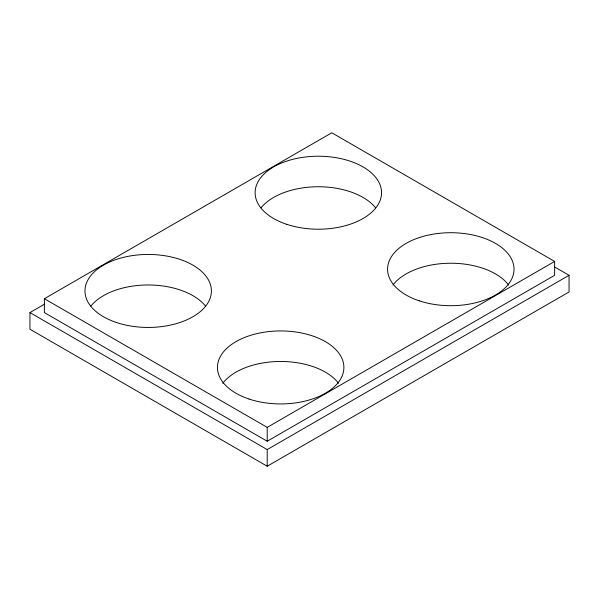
<?xml version="1.0" encoding="UTF-8"?>
<svg xmlns="http://www.w3.org/2000/svg" width="599" height="599" viewBox="0 0 599 599"><rect width="100%" height="100%" fill="white"/><g stroke="black" fill="none" stroke-linecap="round" stroke-linejoin="round"><path stroke-width="0.9" d="M44.371 298.714L331.786 132.776L554.629 261.434L554.629 275.308L267.214 441.246L44.371 312.588L44.371 298.714L267.214 427.372L554.629 261.434M554.472 266.892L569.05 275.308L569.05 291.96L267.214 466.224L29.95 329.24L29.95 312.588L44.513 304.18M29.95 312.588L267.214 449.572L569.05 275.308M267.214 427.372L267.214 441.246M267.214 449.572L267.214 466.224M222.813 383.255A63.217 36.494 0 0 1 280.669 361.467A63.217 36.494 0 0 1 338.525 383.255M392.959 285.027A63.217 36.494 0 0 1 450.815 263.231A63.217 36.494 0 0 1 508.671 285.027M90.898 306.037A63.217 36.494 0 0 1 148.185 284.974A63.217 36.494 0 0 1 205.472 306.037M261.044 207.808A63.217 36.494 0 0 1 318.331 186.746A63.217 36.494 0 0 1 375.618 207.808M116.58 322.554A63.217 36.494 0 0 0 211.402 290.949A63.217 36.494 0 0 0 116.58 259.337A63.217 36.494 0 0 0 116.58 322.554M249.064 399.039A63.217 36.494 0 0 0 343.886 367.434A63.217 36.494 0 0 0 249.064 335.829A63.217 36.494 0 0 0 249.064 399.039M419.21 300.81A63.217 36.494 0 0 0 514.024 269.206A63.217 36.494 0 0 0 419.21 237.593A63.217 36.494 0 0 0 419.21 300.81M286.726 224.318A63.217 36.494 0 0 0 381.548 192.713A63.217 36.494 0 0 0 286.726 161.109A63.217 36.494 0 0 0 286.726 224.318"/></g></svg>
